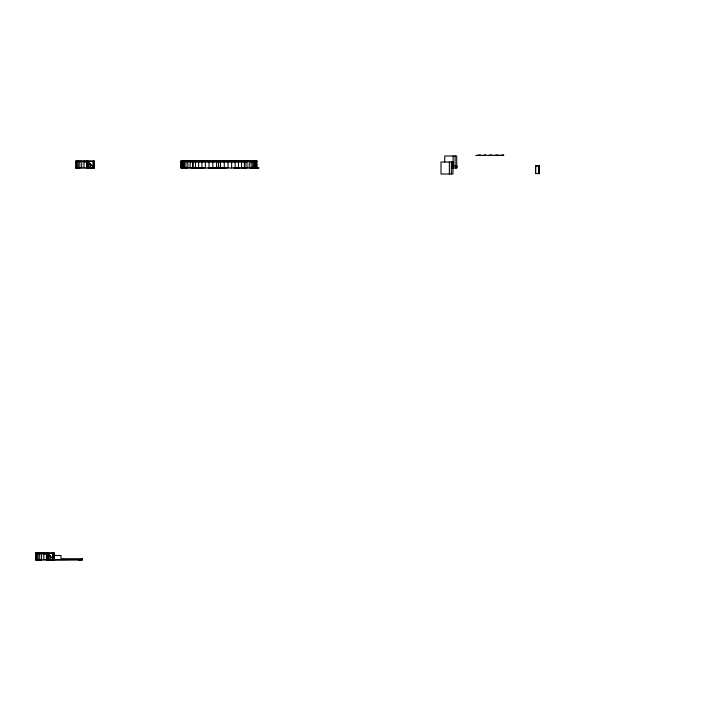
<?xml version="1.0" encoding="UTF-8"?>
<svg xmlns="http://www.w3.org/2000/svg" width="715" height="715" viewBox="0 0 715 715"><rect width="100%" height="100%" fill="white"/><g stroke="black" fill="none" stroke-linecap="round" stroke-linejoin="round"><path stroke-width="1.07" d="M53.482 555.501L60.989 555.501L60.989 558.71L82.225 558.71L82.225 559.908L35.75 559.917L35.75 558.192M36.045 554.018L36.045 553.097M37.26 553.097L37.26 554.009L35.75 553.097L35.75 559.917L41.604 559.917L41.595 553.097M37.26 554.018L37.189 553.097L36.152 553.097L36.152 559.908L35.75 558.996M36.152 553.097L38.342 553.097L38.449 554.018L38.449 553.097M44.169 554.018L44.169 553.106L44.16 554.009L46.52 554.009L48.084 555.126M46.52 554.009L46.52 553.097L47.404 553.106M49.335 559.917L47.047 559.514M62.196 559.514L66.209 559.514M76.541 162.099L76.585 161.188L75.879 161.188L75.879 167.998L79.821 168.007L79.812 161.188M77.309 162.099L77.381 161.188M80.008 162.099L80.134 161.188M46.958 559.514L46.564 559.908L82.243 559.514L82.225 558.71M84.111 162.099L84.111 161.188M88.204 163.217L86.64 162.099L86.64 161.188L88.365 161.188M181.628 162.099L181.673 161.188L180.966 161.188L180.975 167.998L184.979 167.998L184.997 167.408M182.316 162.099L182.656 161.188L182.423 167.998M182.405 162.099L182.405 161.188M184.613 162.099L184.711 161.188M186.15 162.099L186.15 161.188M188.036 162.099L188.188 161.188M190.253 162.099L190.253 161.188M198.618 167.998L198.618 161.188L198.654 162.099L195.803 162.099L195.803 161.188L192.835 161.188L192.782 162.099L190.431 162.099L190.431 161.188M195.588 161.188L195.588 162.099L192.978 162.099L192.978 161.188M212.721 161.188L212.721 162.099L209.281 162.099L209.281 161.188M216.627 167.998L216.627 161.188M218.549 161.188L218.549 167.998L218.513 167.399M220.461 167.998L220.461 161.188M224.269 167.998L224.269 161.188L233.474 161.197M228.014 167.998L228.014 161.188L228.067 162.099L231.419 162.099L231.419 161.188M231.651 167.998L231.651 161.188L231.678 162.099L234.895 162.099L234.895 161.188M235.155 167.998L235.155 161.188L235.146 162.099L238.193 162.099L238.193 161.188M238.47 167.998L238.47 161.188M241.572 167.998L241.572 161.188L245.54 161.188M244.414 167.998L244.414 161.188L244.485 162.099M244.602 162.099L244.602 161.188M244.798 167.998L244.798 161.188M246.845 162.099L246.952 161.188M246.988 167.998L246.988 161.188M249.231 167.998L249.231 161.188M250.956 162.099L250.956 161.188M251.153 167.998L251.153 161.188M252.493 162.099L252.493 161.188M252.708 167.998L252.708 161.188M253.897 161.188L253.897 167.998L256.855 167.998L256.855 161.188L252.601 161.188M254.424 161.188L254.424 162.099L254.388 161.188L255.452 161.188L255.452 167.998L254.692 167.998L254.692 161.188M255.157 162.099L255.157 161.188L255.094 167.998L255.049 161.188M255.657 167.998L255.657 161.188L251.439 161.188M256.453 161.188L256.855 167.998M535.615 172.378L535.615 165.558L539.45 165.558L539.45 172.378L538.878 172.378L538.896 165.567M36.948 559.908L36.948 553.097L46.841 553.097L46.707 554.009L48.271 555.126M84.29 161.188L84.29 162.099L86.64 162.099M198.886 161.188L198.886 162.099L201.934 162.099L201.934 161.188L201.934 167.998M202.184 161.188L202.184 162.099L205.402 162.099L205.402 161.188L205.428 167.998M205.661 161.188L205.661 162.099L209.012 162.099L209.012 161.188L209.075 167.998M212.999 161.188L212.999 162.099L216.502 162.099M216.779 161.188L216.779 162.099L220.3 162.099L220.3 161.188M220.578 161.188L220.578 162.099L224.081 162.099L224.081 161.188M224.358 161.188L224.358 162.099L227.799 162.099L227.799 161.188M238.426 161.188L238.426 162.099L241.277 162.099L241.277 161.188M241.491 161.188L241.491 162.099L244.11 162.099L244.11 161.188M246.675 161.188L246.675 162.099L244.307 162.099L244.307 161.188M535.767 166.479L536.259 165.567M93.647 166.398L93.343 161.188L93.343 166.398L94.291 166.398L94.291 161.188M54.17 558.102L53.223 558.102L53.321 553.097M87.033 162.028L86.837 161.188L86.837 167.998M46.904 553.937L46.904 553.097M219.469 160.991L218.888 160.991M221.114 160.991L222.285 160.991M256.855 167.605L259.08 168.007L180.966 167.998L181.369 161.188L256.864 160.911L181.36 160.991M182.012 160.991L182.781 160.911M216.189 160.991L215.644 160.991M86.408 161.188L86.971 161.188L77.077 161.188L77.068 167.998M194.596 161.197L193.72 161.188L194.453 161.197M222.347 161.188L219.818 161.188L222.383 161.197M182.021 161.188L183.04 161.188L182.021 161.188L182.021 167.998L182.781 167.998L182.772 167.408M183.594 167.998L183.219 161.188L184.443 161.188L184.399 167.998M191.79 161.188L193.47 161.197L192.827 161.197M193.72 161.188L194.873 161.197M242.948 161.188L243.511 161.188M244.003 161.188L244.923 161.188M245.174 161.188L246.362 161.188L242.385 161.188M253.378 161.188L254.04 161.188M255.604 161.188L256.855 161.188L180.966 161.188L181.637 161.188M539.45 165.558L538.806 165.567L538.806 170.376L539.289 165.558M539.468 165.719L535.598 165.719L535.615 173.575L539.468 173.575L539.468 165.719L538.86 165.728L538.86 173.575L539.432 173.575M538.878 165.88L539.45 165.88L535.615 165.88L536.187 165.88M86.059 168.007L93.826 167.998L92.396 168.007M88.526 168.007L88.517 162.734M193.676 167.998L194.462 167.998M195.249 168.007L194.444 167.998M79.812 167.998L75.879 167.998L94.496 167.998L94.487 161.188L75.879 161.188L76.541 161.188M86.971 167.998L89.464 168.007M192.487 168.007L191.781 167.998L192.71 168.007L192.684 161.188M194.283 167.998L195.678 167.998M240.195 168.007L236.093 167.998M242.716 168.007L243.073 168.007M243.895 167.998L246.049 167.998L243.297 167.998M244.003 167.998L244.637 167.998L244.682 161.188M538.86 173.495L539.432 173.495M45.93 559.917L53.697 559.917L52.267 559.917M48.397 559.917L48.397 554.643M46.564 559.908L47.047 559.917M191.781 160.991L191.611 160.902M192.827 160.911L193.461 160.911L192.701 160.991M76.273 167.998L76.273 161.188L78.471 161.188M87.194 161.188L93.826 161.197M189.806 161.188L182.164 161.188L182.164 167.998M192.29 161.188L198.716 161.188M200.879 161.188L213.642 161.188M89.759 163.646C92.405 163.941 83.968 160.964 88.401 163.217M93.638 165.996L92.119 165.996L90.555 164.879M94.496 167.998L94.192 161.188M181.369 167.998L186.159 167.998L186.088 167.399M195.946 167.998L191.781 167.998M196.75 167.998L196.268 168.007M197.492 167.998L201.737 167.998M208.056 168.007L216.305 168.007L216.296 167.399M221.516 167.399L221.543 168.007L226.029 167.998M233.733 167.998L238.131 167.998M244.36 167.998L243.484 167.605M46.243 554.018L46.243 553.106L53.697 553.106M46.564 553.097L48.263 553.481M54.072 553.097L54.367 559.908L54.367 553.097L35.75 553.097L36.411 553.097L36.411 554.018M54.367 553.097L53.866 553.097L53.866 558.102M52.186 557.906L50.032 556.234M53.518 557.906L51.989 557.906L50.425 556.797M49.362 559.514L51.123 559.514M82.225 559.514L78.221 559.908L82.243 559.908M36.152 559.908L41.595 559.908M245.459 160.911L245.674 160.991M192.827 160.991L193.434 160.911M216.127 160.902L215.546 160.982M219.469 160.911L217.771 160.982M219.934 160.911L220.872 160.991M221.114 160.911L222.285 160.911M76.282 161.188L77.318 161.188M86.694 161.188L87.534 161.188M181.369 161.188L185.23 161.188M211.676 161.188L216.225 161.188M221.552 161.188L226.155 161.197M183.192 161.188L184.452 161.188M192.549 161.188L193.47 161.188M252.842 167.998L254.04 167.998L253.646 167.408M193.113 167.998L194.123 168.007M199.7 167.998L204.097 167.998M211.774 167.998L216.279 167.998M221.552 168.007L226.065 168.007M254.692 167.998L255.452 167.998M535.615 165.558L536.125 165.567M535.598 165.719L536.205 165.728M535.598 173.495L536.17 173.495M49.728 555.6L50.479 555.814L48.781 554.527L47.825 554.661L47.771 559.917M89.375 163.762L92.512 165.996L90.751 164.879M53.214 553.097L53.223 558.102M38.351 553.106L38.351 554.018M37.189 553.106L37.189 554.018M456.706 168.007L456.706 155.986L444.73 155.986L444.73 162.537M455.464 166.005L455.464 168.007M455.115 155.986L455.115 165.817M453.444 166.005L453.444 168.007M453.078 155.986L453.087 165.817M451.746 166.005L451.746 168.007M451.371 161.992L451.371 174.013M449.369 161.992L449.369 174.013M255.058 167.408L255.058 167.998M254.46 167.399L254.46 167.998M253.289 167.408L253.289 167.998M253.155 167.399L253.155 167.998M252.556 167.399L252.556 167.998M252.386 161.188L252.386 162.099M252.243 167.408L252.243 167.998M251.743 167.399L251.743 167.998M251.385 167.399L251.385 167.998M250.831 161.188L250.831 162.099M250.339 167.399L250.339 167.998M222.714 167.399L222.74 168.007M222.124 167.399L222.151 168.007M221.301 167.399L221.337 168.007M220.917 167.399L220.98 168.007M220.783 160.982L219.934 160.991M219.898 167.399L219.925 168.007M219.746 167.399L219.773 168.007M219.112 167.399L219.139 168.007M219.005 160.991L217.869 160.991M218.701 167.399L218.727 168.007M217.905 167.399L217.932 168.007M217.601 160.991L216.69 160.991M217.53 160.982L216.591 160.982M217.315 167.399L217.369 168.007M216.502 167.399L216.529 168.007M216.323 160.991L211.738 160.982M216.136 167.399L216.171 168.007M215.09 167.399L215.117 168.007M212.82 161.188L212.82 167.998M195.517 161.188L195.517 167.998M193.291 161.188L193.291 162.099M193.175 161.188L193.175 162.099M193.095 161.188L192.978 167.998M190.119 161.188L190.119 167.998M187.866 161.188L187.866 167.998M187.491 167.399L187.491 167.998M186.901 167.399L186.901 167.998M185.954 161.188L185.954 167.998M185.73 167.399L185.73 167.998M185.587 167.408L185.587 167.998M184.676 167.399L184.676 167.998M184.184 167.408L183.782 167.998L183.827 167.408M182.379 161.188L182.379 167.998M93.996 161.188L93.996 166.398M93.245 161.188L93.245 165.996M90.501 163.717L90.501 167.998M89.089 162.716L89.089 167.998M87.954 162.752L87.954 167.998M87.033 161.188L87.033 162.099M86.542 161.188L86.542 167.998M83.977 161.188L83.977 167.998M81.725 161.188L81.725 167.998M79.58 167.399L79.58 167.998M78.257 161.188L78.257 167.998M77.676 167.408L77.676 167.998M53.124 553.097L53.124 557.906M50.381 555.626L50.381 559.908M48.96 554.625L48.96 559.908M46.707 553.097L46.707 559.908M46.412 553.097L46.412 559.908M43.847 553.097L43.847 559.908M39.682 553.097L39.682 559.908M38.127 553.097L38.127 559.908M39.879 553.097L39.879 554.009L39.888 553.106M40.013 553.106L40.013 554.018L40.004 553.097M41.765 553.097L41.765 554.009L41.774 553.106M41.926 553.106L41.926 554.018L41.917 553.097M43.981 553.097L43.981 554.009L43.99 553.106M181.253 161.188L181.253 162.099L181.253 161.188M253.655 161.188L253.646 162.099L253.575 161.188M256.578 161.188L256.193 162.099L256.56 161.188M219.532 161.188L216.538 161.197L219.568 161.197M192.058 161.188L191.459 161.188L192.067 161.188M193.47 167.998L192.827 167.998L193.47 167.998M480.453 155.084L476.056 155.486L480.453 155.084M486.209 155.084L481.731 155.486L486.209 155.084M492.161 155.084L487.603 155.486L492.161 155.084M498.069 155.084L493.43 155.486L498.069 155.084M503.709 155.084L498.99 155.486L503.709 155.084M452.97 161.992L441.003 161.992L441.003 174.013L452.97 174.013L452.97 161.992M456.939 166.005L451.666 166.005L451.701 168.007L456.939 168.007L456.939 166.005M244.646 160.911L244.003 160.911L244.61 160.911M255.452 160.911L254.692 160.911L255.452 160.911M220.131 168.007L220.131 167.408L220.104 167.998M217.726 168.007L217.726 167.399L217.7 167.998"/></g></svg>
